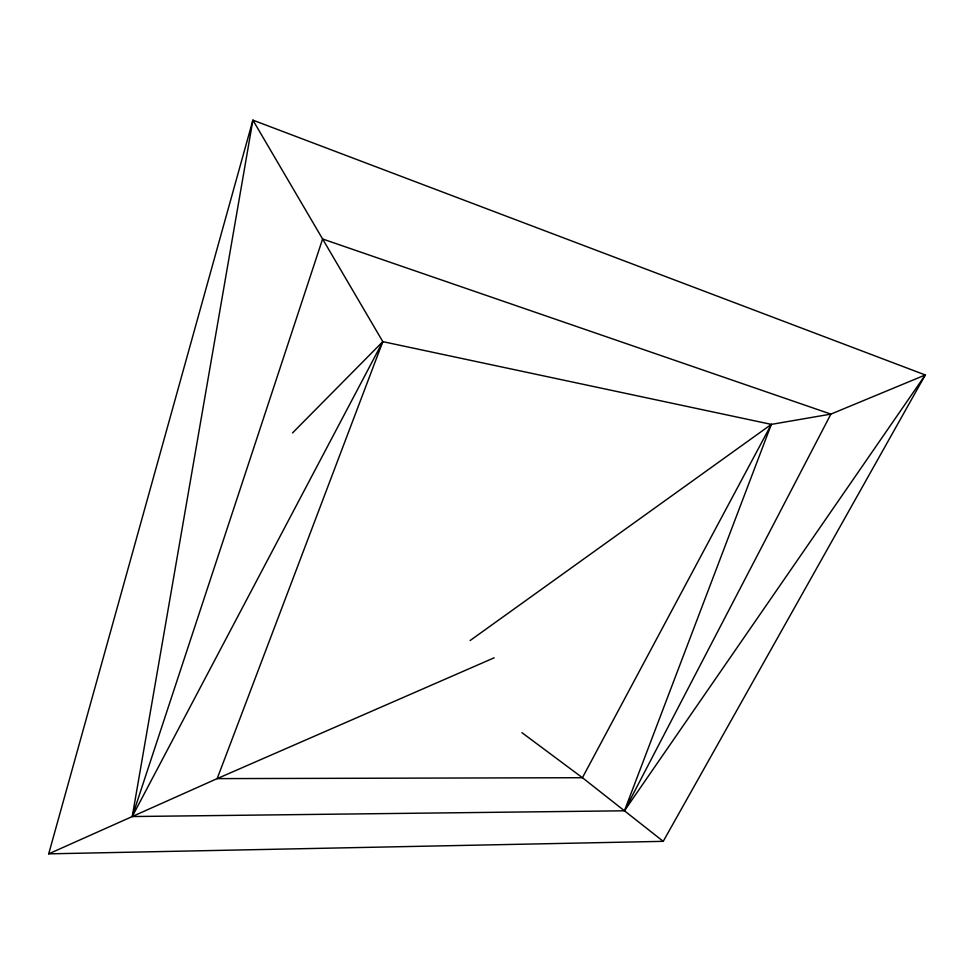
<?xml version="1.0" encoding="UTF-8"?>
<svg xmlns="http://www.w3.org/2000/svg" width="974" height="974" viewBox="0 0 974 974"><rect width="100%" height="100%" fill="white"/><g stroke="black" fill="none" stroke-linecap="round" stroke-linejoin="round"><path stroke-width="1.46" d="M48.7 853.857L252.899 120.143L925.3 374.966L663.233 841.341L48.7 853.857L217.178 778.616L494.147 657.815M292.517 432.943L382.806 341.643L771.335 424.384L830.895 414.108L925.3 374.966L624.444 810.794L132.245 816.541L252.899 120.143L382.806 341.643L217.178 778.616L582.428 777.715L663.233 841.341M470.125 640.527L771.335 424.384L624.444 810.794L830.895 414.108L322.601 238.995L132.245 816.541L382.806 341.643M771.335 424.384L582.428 777.715L521.967 732.679"/></g></svg>
